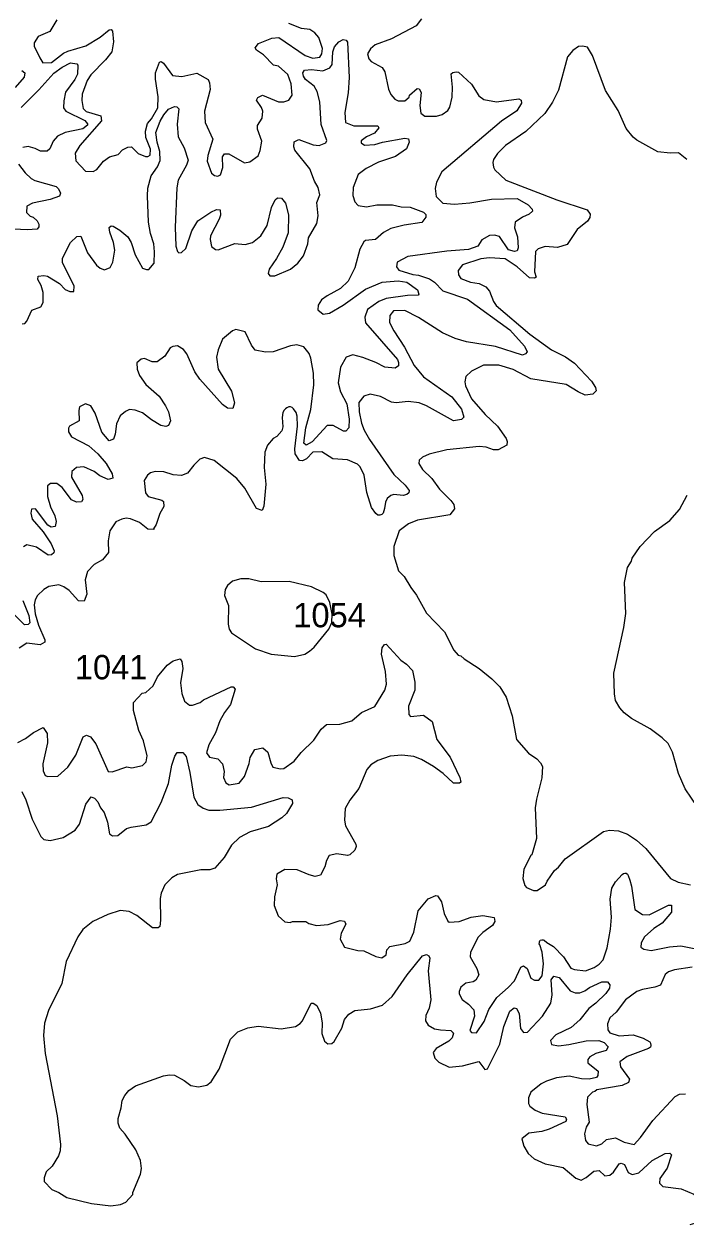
# Model space of a CAD drawing. Header units: kilometres. Extents: x 178.1 to 232.4, y 8228.7 to 8284.8.
# Drawn here: x 213.81 to 218.15, y 8243.63 to 8251.47 of the extents above; entities that cross this region are included whole.
import ezdxf

# ---------------------------------------------------------------- set-up
doc = ezdxf.new("R2010")
doc.units = ezdxf.units.KM
for name, color, linetype in [('1', 7, 'Continuous'), ('2', 7, 'Continuous'), ('21', 7, 'Continuous')]:
    doc.layers.add(name, color=color, linetype=linetype)
doc.styles.add('dgn002', font='dgn002.shx')

msp = doc.modelspace()

# ---------------------------------------------------------------- linework, layer by layer
at = {"layer": '1', "color": 5, "linetype": 'Continuous', "lineweight": 13, "flags": 128}
for points in [[(214.0231, 8251.493), (213.9766, 8251.416), (213.901, 8251.3837)], [(215.749, 8251.2476), (215.7623, 8251.2711), (215.7655, 8251.3058), (215.7427, 8251.3783), (215.7146, 8251.4083), (215.6832, 8251.4297), (215.6283, 8251.4369), (215.5454, 8251.4697)], [(216.4167, 8251.4995), (216.38, 8251.4553), (216.2186, 8251.3679), (216.1127, 8251.3292), (216.0801, 8251.3031), (216.0621, 8251.2704), (216.0711, 8251.2374), (216.0854, 8251.2205), (216.1566, 8251.1818), (216.1754, 8251.1513), (216.1991, 8251.0383), (216.2137, 8251.0033), (216.2398, 8250.9725), (216.2634, 8250.9609), (216.3071, 8250.9627), (216.3347, 8250.9858), (216.3374, 8250.9992), (216.3879, 8251.0419), (216.4013, 8251.0416), (216.4141, 8251.0172), (216.4043, 8250.932), (216.4111, 8250.8805), (216.4378, 8250.861), (216.5138, 8250.8604), (216.5507, 8250.8722), (216.5888, 8250.8976), (216.6006, 8250.9197), (216.6162, 8250.9856), (216.6198, 8251.0524), (216.6102, 8251.1396), (216.6206, 8251.1486), (216.6435, 8251.1532), (216.6589, 8251.149), (216.7443, 8251.0716), (216.7923, 8250.9945), (216.8237, 8250.9707), (216.9088, 8250.9545), (217.0543, 8250.9755), (217.0707, 8250.9667), (217.072, 8250.9456), (217.041, 8250.8967), (216.9414, 8250.828), (216.5496, 8250.4956), (216.5141, 8250.4274), (216.5063, 8250.3874), (216.5113, 8250.333), (216.5559, 8250.2893), (216.6314, 8250.2829), (216.7333, 8250.2916), (216.875, 8250.3167), (217.0428, 8250.3206), (217.1168, 8250.2794), (217.1424, 8250.2509), (217.1442, 8250.2378), (217.1227, 8250.2176), (217.0775, 8250.1971), (217.0296, 8250.1659), (217.0265, 8250.1276), (217.0459, 8250.0694), (217.051, 8249.9971), (217.0446, 8249.9775), (217.0271, 8249.972)], [(213.901, 8251.3837), (213.8744, 8251.342), (213.8734, 8251.3218), (213.9109, 8251.2443), (213.9312, 8251.2115), (213.9881, 8251.214), (214.0659, 8251.2739), (214.0943, 8251.2881), (214.2138, 8251.3219), (214.3072, 8251.3807), (214.3667, 8251.429), (214.3795, 8251.4297), (214.3877, 8251.4199), (214.3943, 8251.3486), (214.3844, 8251.2837), (214.3429, 8251.2303), (214.2447, 8251.132), (214.2214, 8251.0951), (214.1885, 8251.0048), (214.1857, 8250.9643), (214.1952, 8250.9105), (214.2158, 8250.8916), (214.3107, 8250.8626), (214.315, 8250.8304), (214.1729, 8250.6678), (214.1431, 8250.6184), (214.1465, 8250.5686), (214.2097, 8250.5006), (214.262, 8250.4984), (214.2854, 8250.5111), (214.3292, 8250.5664), (214.3675, 8250.5933), (214.425, 8250.6102), (214.4528, 8250.6401), (214.4874, 8250.658), (214.5124, 8250.6603), (214.556, 8250.617), (214.6033, 8250.5962), (214.6193, 8250.5956), (214.6351, 8250.6062), (214.6377, 8250.6448), (214.6074, 8250.7221), (214.6053, 8250.7626), (214.618, 8250.8133), (214.644, 8250.8439), (214.6856, 8250.9149), (214.6874, 8250.9872), (214.6696, 8251.104), (214.6711, 8251.1452), (214.6953, 8251.2162), (214.7076, 8251.2206), (214.7234, 8251.2098), (214.7821, 8251.1272), (214.8438, 8251.1223), (214.9412, 8251.1436), (215.0154, 8251.1027), (215.0249, 8251.0802), (215.028, 8251.0366), (214.9907, 8250.8934), (214.9954, 8250.8194), (215.0459, 8250.7107), (215.0138, 8250.6038), (215.0101, 8250.5666), (215.0367, 8250.4871), (215.0569, 8250.472), (215.0783, 8250.4675), (215.0974, 8250.476), (215.1121, 8250.5237), (215.1104, 8250.5938), (215.1239, 8250.6132), (215.1522, 8250.6132), (215.255, 8250.5544), (215.2881, 8250.5618), (215.3443, 8250.6016), (215.3575, 8250.6358), (215.3687, 8250.6968), (215.3397, 8250.7758), (215.3393, 8250.7997), (215.3703, 8250.849), (215.3739, 8250.8939), (215.365, 8250.9187), (215.3336, 8250.9671), (215.3408, 8250.9841), (215.3729, 8250.9983), (215.4768, 8250.9563), (215.5129, 8250.9544), (215.5449, 8250.9661), (215.5663, 8250.9987), (215.5598, 8251.0728), (215.5378, 8251.1341), (215.4762, 8251.1891), (215.4442, 8251.1969), (215.3787, 8251.2637), (215.3329, 8251.2954), (215.3248, 8251.3108)], [(215.3248, 8251.3108), (215.346, 8251.3392), (215.4332, 8251.3734), (215.4802, 8251.3772), (215.653, 8251.2593)], [(215.653, 8251.2593), (215.7022, 8251.2409), (215.749, 8251.2476)], [(216.861, 8250.0785), (216.8118, 8250.0498), (216.7864, 8250.0085)], [(217.0271, 8249.972), (216.9875, 8249.9848), (216.9268, 8250.0705), (216.8957, 8250.0801), (216.861, 8250.0785)], [(216.7864, 8250.0085), (216.7245, 8249.9849), (216.5811, 8249.975), (216.327, 8249.9402), (216.2562, 8249.9033), (216.2515, 8249.8713), (216.2661, 8249.8493), (216.3582, 8249.8223), (216.396, 8249.8184), (216.4684, 8249.7938), (216.5006, 8249.7712), (216.5555, 8249.7142), (216.7185, 8249.6604), (216.995, 8249.4581), (217.0921, 8249.3511), (217.1096, 8249.3144), (217.0987, 8249.3003), (217.0793, 8249.2919), (216.9005, 8249.3494), (216.7104, 8249.3789), (216.6364, 8249.4006), (216.5545, 8249.4399), (216.396, 8249.5404), (216.3057, 8249.5855), (216.2327, 8249.5826), (216.2083, 8249.5528), (216.2049, 8249.5068), (216.2337, 8249.4515), (216.305, 8249.3451), (216.3668, 8249.2254), (216.429, 8249.1504), (216.6141, 8249.0177), (216.6782, 8248.9374), (216.6936, 8248.8861), (216.679, 8248.8701), (216.6249, 8248.8609), (216.4487, 8248.9601), (216.4001, 8248.9804), (216.3277, 8248.9873), (216.2494, 8248.9783), (216.2183, 8248.9842), (216.1458, 8249.0202), (216.0784, 8249.0358), (216.038, 8249.0221), (216.0043, 8248.9808), (216.006, 8248.9198), (216.0228, 8248.8458), (216.04, 8248.7998), (216.0755, 8248.7382), (216.2342, 8248.509), (216.3081, 8248.4381), (216.3341, 8248.4038), (216.3323, 8248.3893), (216.3191, 8248.3767), (216.2955, 8248.3718), (216.2348, 8248.3782), (216.2134, 8248.3712), (216.1898, 8248.351), (216.1801, 8248.3265), (216.1739, 8248.2854), (216.1638, 8248.254), (216.1548, 8248.2454), (216.1421, 8248.2414), (216.1294, 8248.2414), (216.1159, 8248.2523), (216.0869, 8248.2922), (216.058, 8248.3914), (216.0403, 8248.5051), (216.0128, 8248.5588), (215.9953, 8248.5761), (215.9311, 8248.6055), (215.8332, 8248.6123), (215.7621, 8248.6581), (215.7031, 8248.6562), (215.6607, 8248.6127), (215.6349, 8248.5989), (215.6143, 8248.6), (215.5862, 8248.6441), (215.5846, 8248.6778), (215.6026, 8248.8252), (215.5993, 8248.8909), (215.5924, 8248.9163), (215.5763, 8248.9406), (215.5669, 8248.9479), (215.5551, 8248.9534), (215.5442, 8248.9523), (215.5309, 8248.9465), (215.5222, 8248.9405), (215.5136, 8248.9307), (215.5065, 8248.9162), (215.5022, 8248.882), (215.5053, 8248.8224), (215.4988, 8248.7964), (215.4671, 8248.7583), (215.4419, 8248.7443)], [(215.4419, 8248.7443), (215.404, 8248.7015), (215.387, 8248.6558), (215.3821, 8248.5544), (215.3936, 8248.4458), (215.3805, 8248.3018)], [(215.3805, 8248.3018), (215.3691, 8248.2716), (215.332, 8248.2855), (215.2565, 8248.4202), (215.2043, 8248.4836), (215.0551, 8248.6016), (214.9911, 8248.62), (214.9615, 8248.6089), (214.9213, 8248.5709), (214.8799, 8248.5185), (214.8403, 8248.502), (214.7863, 8248.5069), (214.7254, 8248.5265)], [(214.7254, 8248.5265), (214.6685, 8248.5281), (214.637, 8248.5206), (214.6174, 8248.5042), (214.5955, 8248.4704), (214.6044, 8248.3878), (214.6224, 8248.3649), (214.7116, 8248.3413), (214.7233, 8248.332), (214.7248, 8248.2989), (214.6976, 8248.2521), (214.6733, 8248.1807), (214.6569, 8248.1519), (214.6603, 8248.1467), (214.6205, 8248.1496), (214.564, 8248.1939), (214.5064, 8248.2185), (214.4768, 8248.2218), (214.4486, 8248.2163), (214.4098, 8248.1976), (214.3697, 8248.1389), (214.36, 8248.0738), (214.3615, 8247.9972), (214.3227, 8247.9494), (214.2671, 8247.9181), (214.2244, 8247.8731), (214.2086, 8247.817), (214.2198, 8247.7224), (214.2014, 8247.6776), (214.1647, 8247.6788), (214.1024, 8247.7467), (214.0692, 8247.772), (214.0349, 8247.784), (213.9704, 8247.7728), (213.9373, 8247.7534), (213.8966, 8247.7152), (213.8796, 8247.6856), (213.8747, 8247.6522), (213.8798, 8247.5939), (213.9012, 8247.5193), (213.944, 8247.4237), (213.9435, 8247.4084), (213.9131, 8247.3902), (213.8258, 8247.402), (213.7747, 8247.3697)], [(214.8936, 8246.9948), (214.9129, 8246.9943), (214.9625, 8247.0112), (214.9845, 8247.0305), (215.1657, 8247.1154), (215.1795, 8247.1154), (215.192, 8247.0998), (215.1617, 8246.9982), (215.1221, 8246.9463), (215.0924, 8246.892), (215.0627, 8246.8131), (215.0197, 8246.7333), (215.0052, 8246.681), (215.0247, 8246.6523), (215.0792, 8246.6417), (215.1103, 8246.6084), (215.1202, 8246.5595), (215.1159, 8246.5194), (215.1325, 8246.4836), (215.1525, 8246.4709), (215.2192, 8246.4827), (215.2551, 8246.5266), (215.2846, 8246.6115), (215.2917, 8246.6517), (215.322, 8246.7044), (215.3743, 8246.7136), (215.4082, 8246.686), (215.4264, 8246.6163), (215.4404, 8246.5873), (215.4908, 8246.5763), (215.5122, 8246.579), (215.5795, 8246.6272), (215.626, 8246.6832), (215.7096, 8246.7653), (215.7574, 8246.8359), (215.7914, 8246.8666), (215.8791, 8246.869), (215.9588, 8246.8924), (216.0215, 8246.9465), (216.11, 8246.9865), (216.1753, 8247.0929), (216.1851, 8247.1316), (216.1795, 8247.2166), (216.1542, 8247.3298), (216.1579, 8247.3699), (216.1734, 8247.3932), (216.1841, 8247.394), (216.2811, 8247.29), (216.318, 8247.2627), (216.3565, 8247.2218), (216.3729, 8247.1448), (216.3729, 8247.0924), (216.3304, 8246.9874), (216.3319, 8246.9338), (216.3445, 8246.9206), (216.4289, 8246.9296), (216.4859, 8246.8876), (216.5166, 8246.7696), (216.6038, 8246.6526), (216.6675, 8246.5201), (216.6737, 8246.4889), (216.6659, 8246.4826), (216.6266, 8246.4826), (216.5578, 8246.5459), (216.4947, 8246.5924), (216.4147, 8246.6381), (216.3664, 8246.6581), (216.2874, 8246.6665), (216.2091, 8246.66), (216.1294, 8246.6302), (216.0827, 8246.6032), (216.0567, 8246.5719), (216.0037, 8246.447), (215.9451, 8246.3702), (215.914, 8246.3166), (215.9106, 8246.2395), (215.917, 8246.2015), (215.9844, 8246.0823), (215.9875, 8246.0658), (215.9781, 8246.0432), (215.9456, 8246.012), (215.9307, 8246.0067), (215.8594, 8246.0194), (215.8095, 8246.0087), (215.7923, 8245.9742), (215.7812, 8245.9324), (215.7523, 8245.8793), (215.7173, 8245.8703), (215.6777, 8245.8802), (215.6001, 8245.9139), (215.5188, 8245.9152), (215.4672, 8245.8855), (215.4629, 8245.8543), (215.4691, 8245.8148), (215.4513, 8245.7365)], [(213.7659, 8246.7489), (213.8177, 8246.7764), (213.8692, 8246.8155), (213.9325, 8246.8476), (213.9581, 8246.8079), (213.9614, 8246.7471), (213.9306, 8246.6096), (213.932, 8246.5625), (213.9466, 8246.5338), (213.9644, 8246.5255), (214.0288, 8246.5285), (214.0949, 8246.5876), (214.1463, 8246.6655), (214.1954, 8246.7875), (214.2176, 8246.7976), (214.2434, 8246.786), (214.278, 8246.74), (214.3585, 8246.5599), (214.3846, 8246.5564), (214.4817, 8246.5887), (214.5157, 8246.5826), (214.5853, 8246.5992), (214.6093, 8246.6215), (214.615, 8246.6615), (214.5903, 8246.7603), (214.5613, 8246.829), (214.5246, 8246.9586), (214.5267, 8247.0126), (214.5818, 8247.0724), (214.6055, 8247.0786), (214.6541, 8247.1212), (214.6827, 8247.1801), (214.7462, 8247.2568), (214.7869, 8247.285), (214.8326, 8247.2983)], [(214.8326, 8247.2983), (214.8436, 8247.2808), (214.8486, 8247.2351), (214.834, 8247.1422), (214.8435, 8247.0714)], [(214.8435, 8247.0714), (214.8609, 8247.0217), (214.8936, 8246.9948)], [(215.6573, 8245.5735), (215.6772, 8245.5614), (215.7262, 8245.5488), (215.8034, 8245.5539), (215.8817, 8245.5813), (215.9104, 8245.577), (215.9182, 8245.5565), (215.8879, 8245.4969), (215.8811, 8245.4575), (215.9095, 8245.4069), (215.997, 8245.3844), (216.0372, 8245.3824), (216.1163, 8245.3449), (216.1549, 8245.3369), (216.1828, 8245.3559), (216.1872, 8245.3873), (216.2069, 8245.4104), (216.3087, 8245.4299), (216.3386, 8245.4442), (216.366, 8245.5054), (216.3933, 8245.6448), (216.459, 8245.7239), (216.5096, 8245.7456), (216.5215, 8245.7439), (216.5468, 8245.703), (216.5642, 8245.6272), (216.5876, 8245.5771), (216.5974, 8245.5708), (216.6626, 8245.5753), (216.7417, 8245.603), (216.819, 8245.6144), (216.8922, 8245.6015), (216.8961, 8245.5736), (216.8826, 8245.5471), (216.8181, 8245.5031), (216.7883, 8245.4704), (216.737, 8245.3732), (216.7357, 8245.3432), (216.7794, 8245.2657), (216.7912, 8245.2234), (216.7713, 8245.1895), (216.7541, 8245.1786), (216.7077, 8245.1703), (216.6744, 8245.1438), (216.6628, 8245.1144), (216.6633, 8245.0997), (216.6833, 8245.0613), (216.7235, 8245.032), (216.7594, 8244.994), (216.7628, 8244.9531), (216.7337, 8244.8583), (216.7442, 8244.8446), (216.776, 8244.8444), (216.8264, 8244.9185), (216.8586, 8244.9958), (216.9108, 8245.0761), (216.9846, 8245.1402), (217.0264, 8245.1853), (217.0667, 8245.2741), (217.0861, 8245.2831), (217.1088, 8245.2654), (217.1328, 8245.2029), (217.157, 8245.189), (217.1859, 8245.1889), (217.2087, 8245.2184), (217.2157, 8245.2954), (217.2075, 8245.3736), (217.1913, 8245.4211), (217.1878, 8245.4285), (217.1892, 8245.4372), (217.1897, 8245.4419), (217.1913, 8245.4464), (217.1951, 8245.4511), (217.2047, 8245.454), (217.2136, 8245.455), (217.2209, 8245.4508), (217.2386, 8245.4368), (217.2809, 8245.4099), (217.3485, 8245.342), (217.3958, 8245.2687), (217.4192, 8245.2594), (217.4927, 8245.25), (217.5497, 8245.2733), (217.5811, 8245.2939), (217.6084, 8245.3226), (217.635, 8245.4023), (217.6569, 8245.5233), (217.6617, 8245.6023), (217.6536, 8245.7208), (217.6647, 8245.794), (217.6899, 8245.8352), (217.7337, 8245.8822), (217.7406, 8245.8884), (217.7492, 8245.8915), (217.7587, 8245.8906)], [(217.7587, 8245.8906), (217.7668, 8245.8861), (217.7718, 8245.8762), (217.7832, 8245.8458), (217.7949, 8245.8063), (217.8167, 8245.653)], [(215.4513, 8245.7365), (215.448, 8245.6803), (215.4749, 8245.6125), (215.5179, 8245.572), (215.5531, 8245.5672)], [(217.8167, 8245.653), (217.8669, 8245.6202), (217.9107, 8245.6184), (218.0364, 8245.6818), (218.0569, 8245.6806), (218.0557, 8245.6346), (217.9946, 8245.5644), (217.9409, 8245.5286), (217.8788, 8245.4744), (217.8563, 8245.4336), (217.8542, 8245.4065), (217.8759, 8245.3927)], [(215.5531, 8245.5672), (215.5682, 8245.5736), (215.6573, 8245.5735)], [(217.8759, 8245.3927), (217.9227, 8245.3829), (218.0428, 8245.409), (218.1178, 8245.4137), (218.2378, 8245.3896)], [(218.1927, 8245.2738), (218.0757, 8245.2576), (218.0362, 8245.2429), (218.0156, 8245.2271), (217.985, 8245.1553), (217.9472, 8245.1426), (217.8668, 8245.1289), (217.8281, 8245.1158), (217.7546, 8245.0605), (217.693, 8244.9794), (217.6521, 8244.943), (217.6357, 8244.9036), (217.639, 8244.8642), (217.6521, 8244.843), (217.7121, 8244.8232), (217.8057, 8244.8309), (217.8708, 8244.808), (217.9145, 8244.7854), (217.9192, 8244.7748), (217.9211, 8244.7606), (217.9175, 8244.7488), (217.9047, 8244.7398), (217.7663, 8244.6883), (217.7166, 8244.6531), (217.7213, 8244.6207), (217.7816, 8244.5383), (217.7752, 8244.5169), (217.7318, 8244.4986), (217.5655, 8244.4698), (217.553, 8244.4579), (217.5389, 8244.4549), (217.5045, 8244.4202), (217.5006, 8244.3729), (217.5168, 8244.2569), (217.497, 8244.2246), (217.4861, 8244.1812), (217.4918, 8244.1363), (217.5099, 8244.1148), (217.5646, 8244.1007), (217.5998, 8244.1158), (217.6306, 8244.1429), (217.6897, 8244.1545), (217.7465, 8244.1265), (217.811, 8244.1112), (217.8532, 8244.1554), (217.9339, 8244.2689), (218.0808, 8244.4261), (218.1086, 8244.4411), (218.1472, 8244.444)]]:
    msp.add_lwpolyline(points, dxfattribs=at)
at = {"layer": '2', "color": 3, "linetype": 'Continuous', "lineweight": 0, "flags": 128}
for points in [[(215.2576, 8250.0195), (215.3068, 8250.0321), (215.3619, 8250.0765), (215.4023, 8250.1431), (215.4304, 8250.2609), (215.4555, 8250.3111), (215.4712, 8250.3252), (215.497, 8250.3225), (215.5235, 8250.2908), (215.5434, 8250.2136), (215.5399, 8250.0958), (215.5046, 8250.001), (215.4646, 8249.9278), (215.4161, 8249.8566), (215.4103, 8249.8285), (215.4207, 8249.8137), (215.4531, 8249.8125), (215.5554, 8249.8576), (215.6033, 8249.8968), (215.6419, 8249.9437), (215.6699, 8250.0221), (215.6741, 8250.0633), (215.729, 8250.1575), (215.7377, 8250.2066), (215.7278, 8250.2945), (215.7492, 8250.3457), (215.7381, 8250.3935), (215.7137, 8250.4347), (215.6835, 8250.5159), (215.584, 8250.6376), (215.5781, 8250.6589), (215.5799, 8250.6922), (215.6102, 8250.7074), (215.7049, 8250.6721), (215.7452, 8250.6679), (215.7874, 8250.687), (215.7949, 8250.7009), (215.7572, 8250.8069), (215.7477, 8250.9563), (215.7312, 8251.0228), (215.7108, 8251.0578), (215.6544, 8251.1019), (215.6417, 8251.1236), (215.6374, 8251.1467), (215.6486, 8251.1628), (215.6942, 8251.1683), (215.7677, 8251.1585), (215.8132, 8251.1792), (215.8296, 8251.2012), (215.8349, 8251.2835), (215.8445, 8251.3156), (215.8731, 8251.3497), (215.9016, 8251.3655), (215.9216, 8251.3605), (215.9295, 8251.3464), (215.94, 8251.1156), (215.9334, 8251.0135), (215.9122, 8250.8852), (215.9176, 8250.8207), (215.972, 8250.798), (216.1291, 8250.7975), (216.1365, 8250.7837), (216.1065, 8250.7492), (216.0549, 8250.726), (216.0208, 8250.7002), (216.0191, 8250.6867), (216.0424, 8250.6707), (216.109, 8250.6745), (216.1597, 8250.691), (216.3058, 8250.7172), (216.3295, 8250.7124), (216.3348, 8250.6909), (216.3166, 8250.6467), (216.2443, 8250.5973), (216.1334, 8250.5594), (216.0523, 8250.5177), (216.0007, 8250.4792), (215.9679, 8250.3933), (215.9648, 8250.3394), (215.9777, 8250.2999), (215.9996, 8250.2747), (216.0543, 8250.2664), (216.1228, 8250.2794), (216.2246, 8250.2793), (216.2815, 8250.2663), (216.3407, 8250.2628), (216.4293, 8250.2321), (216.4433, 8250.2155), (216.4452, 8250.1974), (216.4181, 8250.164), (216.3019, 8250.1464), (216.2143, 8250.1228), (216.1668, 8250.0975), (216.1134, 8250.0511), (216.0478, 8250.0457)], [(218.1571, 8250.5776), (218.1032, 8250.6201), (218.048, 8250.6186), (217.967, 8250.6267), (217.8287, 8250.7038), (217.8051, 8250.7236), (217.7593, 8250.7813), (217.7062, 8250.8983), (217.6226, 8251.0295), (217.5383, 8251.2604), (217.5056, 8251.3134), (217.4732, 8251.3211), (217.447, 8251.3178), (217.409, 8251.2925), (217.3747, 8251.2518), (217.3157, 8251.0327), (217.2763, 8250.9537), (217.2248, 8250.8781), (217.1009, 8250.7608)], [(213.7924, 8251.1613), (213.8129, 8251.1464), (213.8078, 8251.1182), (213.7481, 8251.0504)], [(213.7877, 8250.9188), (213.904, 8251.0334), (214.0034, 8251.1439), (214.0568, 8251.1819), (214.1128, 8251.2111), (214.1546, 8251.2047), (214.1606, 8251.1962), (214.1571, 8251.138), (214.1396, 8251.1029), (214.0803, 8251.0192), (214.0684, 8250.9628), (214.0672, 8250.9166), (214.082, 8250.8937), (214.2056, 8250.8317), (214.2245, 8250.8112), (214.2236, 8250.8015)], [(213.7959, 8249.4982), (213.8126, 8249.4994), (213.8264, 8249.5154), (213.8593, 8249.5873), (213.9185, 8249.61), (213.9335, 8249.6378), (213.9335, 8249.704), (213.92, 8249.7497), (213.898, 8249.789), (213.9002, 8249.8107), (213.9377, 8249.8154), (213.9605, 8249.81), (214.0402, 8249.7624), (214.0764, 8249.7225), (214.1088, 8249.7098), (214.1331, 8249.7094), (214.1373, 8249.7455), (214.0607, 8249.9003), (214.0604, 8249.93), (214.1123, 8250.0313), (214.1534, 8250.0703), (214.1794, 8250.0726), (214.2228, 8249.9647), (214.2831, 8249.8823), (214.306, 8249.8635), (214.3364, 8249.852), (214.3733, 8249.8686), (214.3898, 8249.9023), (214.4042, 8249.9819), (214.3946, 8250.0319), (214.3697, 8250.0991), (214.3667, 8250.1306), (214.3785, 8250.1411), (214.3928, 8250.1393), (214.4367, 8250.1135), (214.4886, 8250.0681), (214.5113, 8250.0325), (214.5359, 8249.9509), (214.5852, 8249.8635), (214.6114, 8249.8536), (214.6252, 8249.8553), (214.6612, 8249.8958), (214.6645, 8249.9708), (214.6599, 8250.0239), (214.6365, 8250.0918), (214.6241, 8250.165), (214.6167, 8250.3381), (214.6197, 8250.3891), (214.6412, 8250.4698), (214.6825, 8250.5297), (214.7006, 8250.5704), (214.6987, 8250.6291), (214.6804, 8250.6899), (214.6727, 8250.755), (214.6999, 8250.828), (214.7243, 8250.8698), (214.7556, 8250.9068), (214.7955, 8250.9243), (214.809, 8250.9227), (214.824, 8250.9085), (214.8126, 8250.8077), (214.8196, 8250.7249), (214.8591, 8250.6534), (214.8834, 8250.5723), (214.8734, 8250.5396), (214.8195, 8250.4412), (214.811, 8250.3913), (214.7994, 8250.1324), (214.8031, 8250.0084), (214.8133, 8249.9731), (214.8234, 8249.9639), (214.8415, 8249.9667), (214.8698, 8249.9916), (214.9083, 8250.1089), (214.9478, 8250.1744), (215.0337, 8250.2316), (215.0704, 8250.2486), (215.094, 8250.2454), (215.0956, 8250.2121), (215.0874, 8250.1842), (215.0309, 8250.0767)], [(214.2236, 8250.8015), (214.1941, 8250.7786), (214.0765, 8250.7539), (214.0264, 8250.7291), (213.9974, 8250.6969), (213.977, 8250.6461)], [(217.1009, 8250.7608), (216.9672, 8250.6695), (216.9145, 8250.6168), (216.8883, 8250.5759), (216.8835, 8250.5573), (216.8874, 8250.5257), (216.8963, 8250.5099), (216.97, 8250.4413), (217.304, 8250.311), (217.504, 8250.2474), (217.5226, 8250.2182), (217.5212, 8250.1962), (217.5052, 8250.1711), (217.438, 8250.1164), (217.3723, 8250.0182), (217.3086, 8249.9998), (217.2283, 8250.006), (217.1807, 8249.9901), (217.1638, 8249.9721), (217.1581, 8249.8391), (217.1675, 8249.8044), (217.1569, 8249.7975), (217.1248, 8249.7993), (217.0433, 8249.8728), (216.9648, 8249.9239), (216.8628, 8249.9305), (216.8049, 8249.9239), (216.6858, 8249.8843), (216.6564, 8249.847), (216.6578, 8249.8194), (216.6748, 8249.7956), (216.7366, 8249.7721), (216.7943, 8249.7626), (216.8384, 8249.7398), (216.8616, 8249.7132), (216.8885, 8249.6435), (216.9065, 8249.618), (217.1265, 8249.4291), (217.2679, 8249.3269), (217.3599, 8249.2806), (217.4193, 8249.2397), (217.5321, 8249.1217), (217.5574, 8249.0793), (217.561, 8249.0584), (217.5402, 8249.0364), (217.4901, 8249.0304), (217.4435, 8249.0512), (217.3647, 8249.0991), (217.1338, 8249.136), (217.0171, 8249.1992), (216.9242, 8249.2273), (216.8233, 8249.2273), (216.7431, 8249.1882), (216.7075, 8249.1517), (216.7008, 8249.1181), (216.7052, 8249.0904), (216.7431, 8249.0061), (216.8333, 8248.9038), (216.9148, 8248.8254), (216.9723, 8248.7448), (216.9786, 8248.7249), (216.9756, 8248.7004), (216.9194, 8248.6698), (216.8893, 8248.67), (216.8404, 8248.6877), (216.7941, 8248.6928), (216.583, 8248.6711), (216.4665, 8248.6421), (216.423, 8248.6221), (216.4002, 8248.6026), (216.3991, 8248.5803), (216.4219, 8248.542), (216.4832, 8248.4816), (216.5331, 8248.4122), (216.6087, 8248.3382), (216.6277, 8248.311), (216.6312, 8248.2828), (216.6016, 8248.2436), (216.3894, 8248.2088), (216.3308, 8248.1843), (216.2698, 8248.1399), (216.2349, 8248.0371), (216.2351, 8247.976), (216.2647, 8247.8767), (216.3026, 8247.8391), (216.3456, 8247.7665), (216.3832, 8247.7177), (216.4479, 8247.5986), (216.5668, 8247.4753), (216.6275, 8247.3551), (216.6564, 8247.3236), (216.6731, 8247.3193), (216.6958, 8247.2988), (216.7949, 8247.2356), (216.8766, 8247.1684)], [(213.9145, 8250.6316), (213.8803, 8250.6499), (213.8337, 8250.6611), (213.7987, 8250.6562)], [(213.977, 8250.6461), (213.9587, 8250.6314), (213.9145, 8250.6316)], [(213.7703, 8250.5468), (213.8147, 8250.4889), (213.8541, 8250.4527), (213.8777, 8250.4393), (214.0174, 8250.3993), (214.0324, 8250.3846), (214.0469, 8250.3564), (214.0409, 8250.337), (213.9797, 8250.3141), (213.8632, 8250.2904), (213.8253, 8250.2708), (213.8239, 8250.2282), (213.8464, 8250.2056), (213.867, 8250.1981), (213.894, 8250.1741), (213.9038, 8250.1514), (213.9036, 8250.1348), (213.8925, 8250.1198), (213.8275, 8250.1148), (213.7408, 8250.1197)], [(215.0309, 8250.0767), (215.0282, 8250.0517), (215.0377, 8250.0052), (215.0635, 8249.9865), (215.0805, 8249.9833)], [(215.0805, 8249.9833), (215.1912, 8250.0258), (215.2576, 8250.0195)], [(216.0478, 8250.0457), (216.0366, 8250.0368), (216.0104, 8249.9884), (215.9779, 8249.8646), (215.9353, 8249.7779)], [(215.7974, 8249.6823), (215.7601, 8249.6549), (215.7385, 8249.62), (215.7361, 8249.5888), (215.7698, 8249.5609), (215.8127, 8249.5682), (215.9026, 8249.6202), (216.0475, 8249.7266), (216.1569, 8249.7706), (216.2632, 8249.7812), (216.3202, 8249.7707), (216.3899, 8249.7222), (216.399, 8249.6931), (216.3947, 8249.6853), (216.323, 8249.6835), (216.184, 8249.6633), (216.1347, 8249.645), (216.0608, 8249.5912), (216.0439, 8249.542), (216.0489, 8249.5049), (216.2572, 8249.2643), (216.2656, 8249.2432), (216.2655, 8249.223), (216.2428, 8249.2071), (216.175, 8249.2129), (216.1154, 8249.2446), (216.0306, 8249.277), (215.9645, 8249.2934), (215.9206, 8249.2785), (215.8851, 8249.2129), (215.8678, 8249.1102), (215.8844, 8249.0508), (215.9265, 8248.9732), (215.9417, 8248.8731), (215.938, 8248.8143), (215.9201, 8248.7942), (215.9031, 8248.7932), (215.8364, 8248.8308), (215.7971, 8248.8307), (215.6985, 8248.7227), (215.6588, 8248.7012), (215.6441, 8248.7144), (215.657, 8248.8145), (215.6902, 8248.9353), (215.7095, 8249.0976), (215.7061, 8249.1747), (215.6899, 8249.2715), (215.6785, 8249.3027), (215.6426, 8249.3472), (215.5967, 8249.3609), (215.5552, 8249.354), (215.4416, 8249.3131), (215.391, 8249.313), (215.3249, 8249.325), (215.2991, 8249.3574), (215.2583, 8249.4459), (215.1983, 8249.4613), (215.1743, 8249.4527), (215.109, 8249.3968), (215.0804, 8249.327), (215.0695, 8249.2787), (215.0807, 8249.2004), (215.168, 8249.0549), (215.1877, 8248.9791), (215.1771, 8248.9413), (215.1435, 8248.9447), (215.1089, 8248.9693), (214.9614, 8249.1357), (214.9282, 8249.1827), (214.875, 8249.3017), (214.8544, 8249.3302), (214.8152, 8249.3525), (214.783, 8249.3493), (214.7669, 8249.3414), (214.7306, 8249.2859), (214.6815, 8249.2495), (214.6474, 8249.2476), (214.5986, 8249.2702), (214.5758, 8249.2667), (214.5476, 8249.241), (214.5493, 8249.1997), (214.5649, 8249.1591), (214.6057, 8249.1006), (214.6935, 8249.0224), (214.7363, 8248.9603), (214.7544, 8248.9212), (214.7679, 8248.8621), (214.7564, 8248.8314), (214.7383, 8248.8244), (214.7052, 8248.8308), (214.6448, 8248.8673), (214.5854, 8248.9144), (214.5372, 8248.9318), (214.5003, 8248.9351), (214.4727, 8248.9226)], [(215.9353, 8249.7779), (215.884, 8249.7298), (215.7974, 8249.6823)], [(214.3176, 8248.7874), (214.2732, 8248.912), (214.2448, 8248.9604), (214.2102, 8248.9738), (214.1708, 8248.9536), (214.1658, 8248.9297), (214.1683, 8248.862), (214.105, 8248.8258), (214.0985, 8248.8123), (214.0985, 8248.7883), (214.1183, 8248.7571), (214.2326, 8248.6963), (214.2918, 8248.6438), (214.3472, 8248.5821), (214.3857, 8248.5129), (214.3892, 8248.4844), (214.3583, 8248.4757), (214.3051, 8248.5006), (214.268, 8248.5288), (214.1994, 8248.5591), (214.1515, 8248.555), (214.1209, 8248.5285), (214.118, 8248.4913), (214.1894, 8248.371), (214.1921, 8248.3451), (214.1834, 8248.3283), (214.151, 8248.3276), (214.1194, 8248.3432), (214.0566, 8248.4234), (214.0231, 8248.4495), (213.982, 8248.4495), (213.9622, 8248.4345), (213.9616, 8248.3636), (213.9806, 8248.2955), (214.0097, 8248.237), (214.0174, 8248.1996), (214.0124, 8248.1682), (213.9859, 8248.1628), (213.9643, 8248.1765), (213.8822, 8248.2826), (213.8559, 8248.2805), (213.8527, 8248.254), (213.861, 8248.2163), (213.932, 8248.1326), (213.9862, 8248.0541), (214.0039, 8248.0073), (214.0027, 8247.9955), (213.9873, 8247.9816), (213.9659, 8247.9784), (213.8891, 8248.0325), (213.8257, 8248.0475), (213.8034, 8248.035)], [(214.4727, 8248.9226), (214.4388, 8248.8944), (214.4143, 8248.8416), (214.4048, 8248.7739), (214.3937, 8248.7409)], [(214.3937, 8248.7409), (214.3659, 8248.7291), (214.3176, 8248.7874)], [(217.7934, 8246.9069), (217.7468, 8246.9435), (217.7169, 8246.9771), (217.6889, 8247.0257), (217.6813, 8247.0689), (217.6786, 8247.2037), (217.7439, 8247.5036), (217.7572, 8247.5966), (217.7474, 8247.8006), (217.7683, 8247.898), (217.7933, 8247.9389), (217.7989, 8247.9592), (217.8502, 8248.0364), (217.9438, 8248.1352), (218.0463, 8248.2067), (218.1085, 8248.28), (218.1601, 8248.374)], [(215.146, 8247.5264), (215.153, 8247.4941), (215.1696, 8247.4697), (215.3268, 8247.3634), (215.4284, 8247.33), (215.5822, 8247.3134), (215.6493, 8247.3302), (215.6816, 8247.3484), (215.7108, 8247.3756), (215.8066, 8247.4945), (215.8263, 8247.5371), (215.8297, 8247.5912), (215.8151, 8247.6683), (215.7894, 8247.7189), (215.7705, 8247.7346), (215.693, 8247.7724), (215.548, 8247.8054), (215.3624, 8247.804), (215.2827, 8247.8236), (215.2306, 8247.8236), (215.1763, 8247.8092), (215.1429, 8247.7803), (215.1268, 8247.7532), (215.1238, 8247.7144), (215.1499, 8247.6479), (215.146, 8247.5264)], [(213.7983, 8247.6827), (213.8397, 8247.5833), (213.8461, 8247.5357), (213.8344, 8247.5249), (213.8103, 8247.521), (213.7453, 8247.5881)], [(216.8766, 8247.1684), (216.9297, 8247.1152), (216.9703, 8247.0467), (217.0099, 8246.9249), (217.039, 8246.7701)], [(217.9954, 8246.7805), (217.9162, 8246.8392), (217.7934, 8246.9069)], [(217.039, 8246.7701), (217.1179, 8246.6803), (217.1734, 8246.6413)], [(218.1454, 8246.4455), (218.1031, 8246.5457), (218.063, 8246.6852), (218.0335, 8246.7436), (217.9954, 8246.7805)], [(213.7938, 8246.4272), (213.8196, 8246.3724), (213.8599, 8246.2462), (213.9172, 8246.1326), (213.9369, 8246.1121), (213.9791, 8246.1053), (214.0647, 8246.1264), (214.1435, 8246.1738), (214.1705, 8246.2143), (214.2132, 8246.3449), (214.2469, 8246.3928), (214.2705, 8246.3833), (214.2906, 8246.3598), (214.3087, 8246.3199), (214.3333, 8246.2896), (214.3548, 8246.2272), (214.3682, 8246.1488), (214.3874, 8246.1368), (214.4239, 8246.1379), (214.4807, 8246.1843), (214.5098, 8246.194), (214.6077, 8246.2088), (214.6426, 8246.2291), (214.7069, 8246.3548), (214.755, 8246.4805), (214.7782, 8246.5996), (214.7965, 8246.6603), (214.8117, 8246.6829), (214.8498, 8246.6829), (214.8706, 8246.6571), (214.8947, 8246.5529), (214.9214, 8246.3904), (214.9489, 8246.3426), (214.9818, 8246.3188), (215.0201, 8246.3061), (215.0919, 8246.3044), (215.2998, 8246.3259), (215.5083, 8246.3879), (215.5411, 8246.3856), (215.5664, 8246.3725), (215.5692, 8246.3485), (215.5301, 8246.2832), (215.4985, 8246.2544)], [(217.1734, 8246.6413), (217.1973, 8246.6154), (217.2088, 8246.591), (217.2044, 8246.5181), (217.1695, 8246.3778), (217.1614, 8246.3207), (217.1694, 8246.1203), (217.1404, 8246.0125), (217.1324, 8246.0066), (217.0872, 8245.9179), (217.0812, 8245.8571), (217.0942, 8245.8108), (217.1057, 8245.798), (217.1507, 8245.7777), (217.1742, 8245.7782), (217.2302, 8245.8141), (217.2412, 8245.8399), (217.2888, 8245.9095), (217.3158, 8245.9311), (217.3578, 8245.9855), (217.6108, 8246.166), (217.6503, 8246.1743), (217.7095, 8246.1694), (217.7674, 8246.147), (217.826, 8246.1084), (217.8873, 8246.0541), (218.0498, 8245.8556), (218.1011, 8245.8331), (218.1813, 8245.8148)], [(218.229, 8246.3229), (218.1454, 8246.4455)], [(215.4985, 8246.2544), (215.4111, 8246.1988), (215.2922, 8246.1628), (215.2221, 8246.1256), (215.1686, 8246.0744)], [(215.1686, 8246.0744), (215.1212, 8245.9945), (215.0587, 8245.9254)], [(215.0587, 8245.9254), (215.0259, 8245.9126), (214.9674, 8245.9141), (214.8147, 8245.8818), (214.7769, 8245.8616), (214.7317, 8245.8144), (214.7063, 8245.7594), (214.7007, 8245.7248), (214.7038, 8245.5838), (214.6976, 8245.5425), (214.6883, 8245.5337), (214.6508, 8245.5329), (214.5469, 8245.6133), (214.4971, 8245.6407), (214.4388, 8245.646), (214.3582, 8245.6213), (214.259, 8245.5748), (214.1941, 8245.5213), (214.1593, 8245.4731), (214.0837, 8245.3122), (214.0562, 8245.1682), (213.9685, 8244.9898), (213.9418, 8244.9063), (213.9353, 8244.8253), (213.947, 8244.7088), (214.0256, 8244.2986), (214.0456, 8244.111), (214.0439, 8244.0682), (214.0345, 8244.0358), (213.9928, 8243.969), (213.9527, 8243.9312), (213.939, 8243.8912), (213.9402, 8243.8677), (213.989, 8243.8148), (214.0358, 8243.7953), (214.0888, 8243.7629), (214.2498, 8243.7224), (214.3761, 8243.7088), (214.4399, 8243.7167), (214.4753, 8243.7309), (214.5221, 8243.7821), (214.5216, 8243.7962), (214.5721, 8243.9161), (214.5789, 8243.9533), (214.5722, 8244.0049), (214.5404, 8244.0762), (214.4706, 8244.1772), (214.4351, 8244.217), (214.4244, 8244.2505), (214.4241, 8244.2804), (214.4453, 8244.3507), (214.452, 8244.3993), (214.4679, 8244.4317), (214.496, 8244.4653), (214.5388, 8244.4966), (214.7224, 8244.5607), (214.7626, 8244.5677), (214.7954, 8244.566), (214.8586, 8244.5314), (214.9029, 8244.4967), (214.9522, 8244.489), (215.0068, 8244.5005), (215.0362, 8244.5219), (215.0888, 8244.6059), (215.1616, 8244.8015), (215.2112, 8244.8502), (215.2767, 8244.8756), (215.3433, 8244.8871), (215.4951, 8244.8707), (215.5895, 8244.8841), (215.6189, 8244.9038), (215.6339, 8244.922), (215.6927, 8245.0386), (215.7052, 8245.0382), (215.7291, 8245.0235), (215.7523, 8244.9728), (215.7638, 8244.9083), (215.7625, 8244.8398), (215.7801, 8244.7892), (215.8004, 8244.7723), (215.8263, 8244.7739), (215.8429, 8244.7874), (215.8921, 8244.8741), (215.9106, 8244.93), (215.9388, 8244.965), (215.9786, 8244.9892), (216.08, 8245.0008), (216.1595, 8245.0246), (216.2223, 8245.0821), (216.3208, 8245.2234), (216.4221, 8245.35), (216.4481, 8245.3575), (216.4635, 8245.349), (216.47, 8245.3341), (216.4603, 8245.2513)], [(216.4603, 8245.2513), (216.4766, 8245.059), (216.4662, 8245.0044), (216.4439, 8244.9563), (216.443, 8244.9214)], [(216.5, 8244.8697), (216.5394, 8244.8625), (216.6091, 8244.8577), (216.6247, 8244.8413), (216.6165, 8244.8097), (216.5949, 8244.7886), (216.5117, 8244.7407), (216.4916, 8244.7139), (216.5035, 8244.6762), (216.5305, 8244.6507), (216.5975, 8244.6188), (216.6838, 8244.6274), (216.7914, 8244.655), (216.8311, 8244.6019), (216.8494, 8244.6066), (216.9308, 8244.7687), (216.957, 8244.8858), (216.9952, 8244.9856), (217.0248, 8245.0086), (217.0395, 8245.0038), (217.0575, 8244.9705), (217.0661, 8244.871), (217.0847, 8244.8461), (217.1113, 8244.8469), (217.21, 8244.9525), (217.2636, 8245.0392), (217.2734, 8245.0924), (217.2668, 8245.1915), (217.2851, 8245.2159), (217.3184, 8245.2059), (217.392, 8245.1182), (217.4238, 8245.106), (217.4553, 8245.106), (217.4876, 8245.1187), (217.5176, 8245.1405), (217.5988, 8245.1787), (217.6359, 8245.1787), (217.6507, 8245.1585), (217.6489, 8245.1373), (217.626, 8245.1015), (217.5592, 8245.0378), (217.5133, 8245.0035), (217.4538, 8244.9279), (217.3971, 8244.8782), (217.2975, 8244.8308), (217.262, 8244.7925), (217.2687, 8244.7674), (217.3139, 8244.7589), (217.3834, 8244.7659), (217.4955, 8244.7917), (217.5801, 8244.7933), (217.6141, 8244.7796), (217.6397, 8244.751), (217.6275, 8244.7283), (217.5588, 8244.7079), (217.5212, 8244.6854), (217.5072, 8244.6691), (217.5082, 8244.6456), (217.5742, 8244.5924), (217.5725, 8244.5625), (217.564, 8244.5499), (217.516, 8244.5383), (217.4667, 8244.5416), (217.385, 8244.5595), (217.3013, 8244.5481), (217.2361, 8244.5269), (217.2013, 8244.5079), (217.134, 8244.4542), (217.1189, 8244.4171), (217.1189, 8244.3799), (217.1274, 8244.3618), (217.1608, 8244.3362), (217.2068, 8244.3167), (217.3589, 8244.2926), (217.3682, 8244.2764), (217.3619, 8244.262), (217.2539, 8244.2119), (217.2058, 8244.1959), (217.1204, 8244.1846), (217.0745, 8244.1478), (217.0883, 8244.0984), (217.1157, 8244.0506), (217.1544, 8244.0173), (217.2266, 8243.9838), (217.345, 8243.9587), (217.4276, 8243.8897), (217.4646, 8243.8765), (217.4966, 8243.894), (217.547, 8243.935), (217.582, 8243.94), (217.6185, 8243.9052), (217.6507, 8243.9082), (217.6766, 8243.9292), (217.7139, 8243.9827), (217.7259, 8243.9884)], [(216.443, 8244.9214), (216.4592, 8244.8929), (216.5, 8244.8697)], [(217.8428, 8243.9248), (217.9291, 8244.0053), (218.0146, 8244.0515)], [(218.0146, 8244.0515), (218.0451, 8244.0525), (218.0565, 8244.0416), (218.0283, 8243.955), (217.9793, 8243.8867), (217.9779, 8243.8576), (218.0005, 8243.8336), (218.1208, 8243.8204), (218.2038, 8243.784), (218.2895, 8243.7182), (218.3547, 8243.6806), (218.3698, 8243.665), (218.3759, 8243.6403), (218.177, 8243.582)], [(217.7259, 8243.9884), (217.7472, 8243.98), (217.773, 8243.9255), (217.7984, 8243.913), (217.8428, 8243.9248)]]:
    msp.add_lwpolyline(points, dxfattribs=at)

# ---------------------------------------------------------------- texts
at = {"layer": '21', "color": 7, "linetype": 'Continuous', "lineweight": 0, "style": 'dgn002'}
for s, p in [('1054', (215.5744, 8247.5058)), ('1041', (214.1409, 8247.1641))]:
    msp.add_text(s, height=0.16, dxfattribs=at).set_placement(p)

doc.saveas('drawing.dxf')
